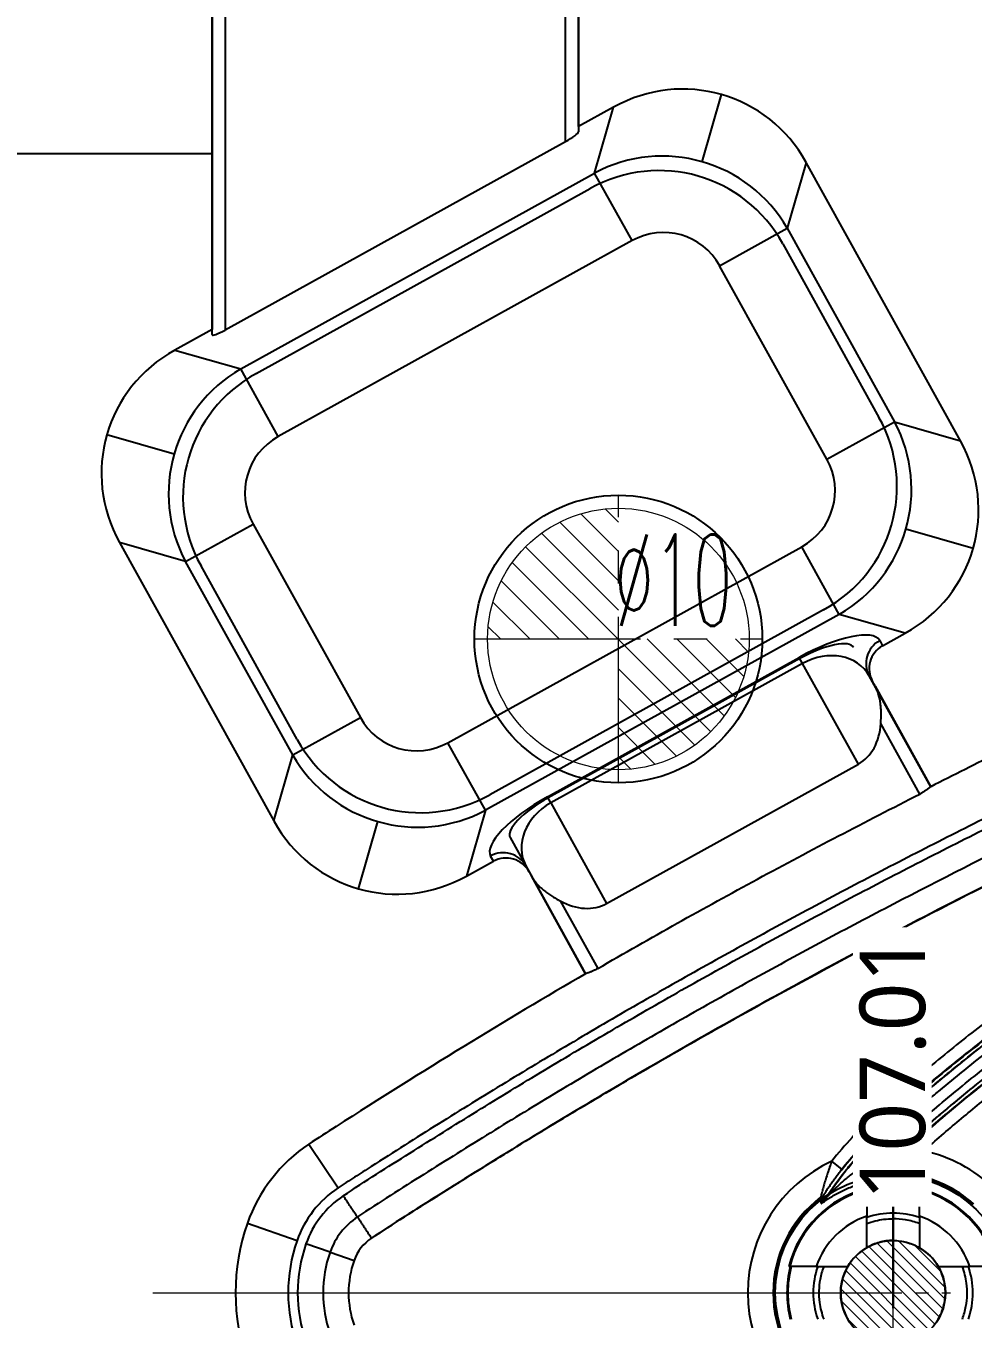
# Model space of a CAD drawing. Header units: millimetres. Extents: x 2519 to 3162, y 2051 to 2506.
# Drawn here: x 2673.27 to 2709.47, y 2278.55 to 2327.99 of the extents above; entities that cross this region are included whole.
import ezdxf
from ezdxf.enums import TextEntityAlignment as Align
from ezdxf.lldxf.tags import DXFTag

# ---------------------------------------------------------------- set-up
doc = ezdxf.new("R2010")
doc.units = ezdxf.units.MM
doc.linetypes.add('CENTER', pattern=[50.8, 31.75, -6.35, 6.35, -6.35])
doc.layers.add('20', color=7, linetype='Continuous', true_color=0xffffff)
for name, color, linetype, lineweight in [('dim', 82, 'Continuous', 9), ('epin', 13, 'Continuous', 9), ('insert', 85, 'Continuous', 20)]:
    doc.layers.add(name, color=color, linetype=linetype, lineweight=lineweight)
doc.styles.add('Capful-A', font='')
doc.styles.add('TXT05', font='txt.shx', dxfattribs={"width": 0.5, "bigfont": 'gbcbig.shx'})
doc.styles.get('Capful-A').set_extended_font_data('Microsoft YaHei')
tags = doc.linetypes.add('DASHED', pattern=[25.72, 12.86, -12.86]).pattern_tags.tags
tags[6:7] = [DXFTag(74, 4), DXFTag(75, 0), DXFTag(340, '0'), DXFTag(46, 0.0), DXFTag(50, 0.0), DXFTag(44, 0.0), DXFTag(45, 0.0)]
tags[4:5] = [DXFTag(74, 4), DXFTag(75, 0), DXFTag(340, '0'), DXFTag(46, 0.0), DXFTag(50, 0.0), DXFTag(44, 0.0), DXFTag(45, 0.0)]
doc.dimstyles.new('Capful-A-1.0', dxfattribs={"dimtxt": 2.5, "dimasz": 2.5, "dimexe": 1.5, "dimexo": 1, "dimgap": 1.5, "dimtad": 0, "dimdsep": 46, "dimtxsty": 'Capful-A', "dimcen": 0, "dimclrt": 2, "dimazin": 2, "dimtfac": 1, "dimtmove": 0, "dimatfit": 3, "dimfxl": 0, "dimtolj": 1, "dimtzin": 0, "dimarcsym": 0})

# ---------------------------------------------------------------- blocks, each defined once
blk = doc.blocks.new('epin_ejp_10')
at = {"layer": 'epin'}
h = blk.add_hatch(dxfattribs=at)
h.set_pattern_fill('_ANSI31', color=123, scale=0.25, angle=90)
h.set_pattern_definition([(135, (-3738.4753, 4034.3883), (-0.56126601, -0.56126601), [])])
h.paths.add_polyline_path([(0, 5, 0.414214), (-5, 0), (0, 0)])
h.paths.add_polyline_path([(5, 0), (0, 0), (0, -5, 0.414214)])
at = {"layer": 'epin', "color": 1, "linetype": 'CENTER', "ltscale": 0.2}
for p, q in [((0, -5.5), (0, 5.5)), ((-5.5, 0), (5.5, 0))]:
    blk.add_line(p, q, dxfattribs=at)
at = {"layer": 'epin'}
blk.add_circle((0, 0), 5, dxfattribs=at)
at = {"layer": 'epin', "color": 6, "style": 'TXT05', "width": 0.5}
blk.add_text('%%c10', height=3.5, dxfattribs=at).set_placement((2.096, 2.25), align=Align.MIDDLE)
blk = doc.blocks.new('insert_cir_4')
at = {"layer": 'insert'}
h = blk.add_hatch(dxfattribs=at)
h.set_pattern_fill('_ANSI31', color=123, scale=0.1, angle=90)
h.set_pattern_definition([(135, (-3764.76398, 4059.38832), (-0.224506403, -0.224506403), [])])
h.paths.add_polyline_path([(-2, 0, 1), (2, 0, 1)])
at = {"layer": 'insert', "color": 1, "linetype": 'CENTER', "ltscale": 0.08}
for p, q in [((0, -2.2), (0, 2.2)), ((-2.2, 0), (2.2, 0))]:
    blk.add_line(p, q, dxfattribs=at)
at = {"layer": 'insert'}
blk.add_circle((0, 0), 2, dxfattribs=at)
blk = doc.blocks.new('*D162')
at = {"layer": 'Defpoints', "color": 0, "transparency": 16777216}
for p in [(2706.409, 2279.55), (2813.414, 2279.55)]:
    blk.add_point(p, dxfattribs=at)
at = {"layer": 'dim', "color": 0, "lineweight": -2, "transparency": 16777216}
for p, q in [((2706.409, 2280.05), (2706.409, 2283.55)), ((2706.409, 2283.55), (2706.409, 2278.962)), ((2706.409, 2278.962), (2706.409, 2282.962))]:
    blk.add_line(p, q, dxfattribs=at)
at = {"layer": 'dim', "color": 2, "transparency": 16777216, "insert": (2706.409, 2288.182), "char_height": 2.5, "attachment_point": 5, "rotation": 90, "style": 'Capful-A', "bg_fill": 3, "box_fill_scale": 1.1, "bg_fill_color": 256, "bg_fill_true_color": 13158600, "bg_fill_transparency": 0}
blk.add_mtext('\\A1;107.01', dxfattribs=at)
at = {"layer": 'Defpoints', "color": 0, "transparency": 16777216}
blk.add_point((2706.409, 2282.962), dxfattribs=at)

msp = doc.modelspace()

# ---------------------------------------------------------------- linework, layer by layer
at = {"layer": '20', "color": 7, "linetype": 'Continuous'}
for p, q in [((2680.39, 2316.188), (2680.39, 2330.115)), ((2680.39, 2330.115), (2680.39, 2323.115)), ((2680.89, 2330.115), (2680.89, 2316.365)), ((2693.89, 2323.566), (2693.89, 2330.115)), ((2694.39, 2330.115), (2694.39, 2323.943)), ((2694.39, 2324.146), (2694.39, 2330.115)), ((2699.113, 2322.798), (2699.851, 2325.369)), ((2695.728, 2324.887), (2694.39, 2324.146)), ((2695.005, 2322.365), (2695.728, 2324.887)), ((2694.39, 2324.146), (2694.39, 2323.944)), ((2680.89, 2316.365), (2693.89, 2323.566)), ((2633.414, 2323.115), (2680.39, 2323.115)), ((2680.39, 2323.115), (2680.39, 2316.39)), ((2703.091, 2322.774), (2702.367, 2320.252)), ((2708.987, 2312.131), (2703.091, 2322.774)), ((2681.484, 2314.875), (2695.005, 2322.365)), ((2696.436, 2319.781), (2695.005, 2322.365)), ((2682.078, 2314.704), (2694.834, 2321.771)), ((2699.783, 2318.82), (2702.367, 2320.252)), ((2702.367, 2320.252), (2706.466, 2312.855)), ((2696.436, 2319.781), (2682.916, 2312.291)), ((2702.197, 2319.658), (2705.871, 2313.025)), ((2703.881, 2311.423), (2699.783, 2318.82)), ((2680.39, 2316.39), (2678.962, 2315.599)), ((2680.39, 2316.188), (2680.39, 2316.39)), ((2678.962, 2315.599), (2681.484, 2314.875)), ((2682.916, 2312.291), (2681.484, 2314.875)), ((2703.881, 2311.423), (2706.466, 2312.855)), ((2706.466, 2312.855), (2708.987, 2312.131)), ((2678.938, 2311.621), (2676.367, 2312.359)), ((2679.371, 2307.512), (2681.955, 2308.944)), ((2681.955, 2308.944), (2686.053, 2301.546)), ((2709.469, 2308.008), (2706.898, 2308.746)), ((2676.849, 2308.236), (2682.745, 2297.593)), ((2679.371, 2307.512), (2676.849, 2308.236)), ((2689.4, 2300.586), (2702.921, 2308.076)), ((2704.352, 2305.492), (2702.921, 2308.076)), ((2683.469, 2300.115), (2679.371, 2307.512)), ((2683.639, 2300.709), (2679.965, 2307.342)), ((2704.352, 2305.492), (2690.832, 2298.001)), ((2703.758, 2305.662), (2691.002, 2298.596)), ((2706.874, 2304.768), (2704.352, 2305.492)), ((2705.898, 2304.488), (2706.009, 2304.289)), ((2706.009, 2304.289), (2706.874, 2304.768)), ((2693.201, 2298.518), (2702.823, 2303.849)), ((2702.849, 2303.802), (2693.227, 2298.472)), ((2702.952, 2303.616), (2702.823, 2303.849)), ((2702.952, 2303.616), (2693.33, 2298.286)), ((2705.084, 2299.768), (2702.952, 2303.616)), ((2705.626, 2302.917), (2705.5, 2303.144)), ((2705.626, 2302.916), (2705.501, 2303.142)), ((2705.72, 2302.747), (2705.626, 2302.916)), ((2707.849, 2298.903), (2705.626, 2302.916)), ((2705.723, 2302.742), (2707.849, 2298.903)), ((2683.469, 2300.115), (2686.053, 2301.546)), ((2707.433, 2298.623), (2705.94, 2301.318)), ((2690.832, 2298.001), (2689.4, 2300.586)), ((2682.745, 2297.593), (2683.469, 2300.115)), ((2695.462, 2294.437), (2705.084, 2299.768)), ((2693.33, 2298.286), (2693.201, 2298.518)), ((2690.832, 2298.001), (2690.108, 2295.48)), ((2693.33, 2298.286), (2695.462, 2294.437)), ((2685.985, 2294.998), (2686.723, 2297.569)), ((2691.779, 2296.957), (2692.505, 2295.647)), ((2690.108, 2295.48), (2691.138, 2296.051)), ((2691.138, 2296.051), (2691.028, 2296.25)), ((2692.38, 2295.873), (2692.599, 2295.478)), ((2692.38, 2295.873), (2692.505, 2295.647)), ((2692.505, 2295.647), (2694.662, 2291.753)), ((2694.662, 2291.753), (2692.602, 2295.473)), ((2693.693, 2294.534), (2695.125, 2291.95)), ((2707.537, 2285.584), (2706.662, 2284.748)), ((2684.088, 2285.237), (2685.201, 2283.563)), ((2707.253, 2285.345), (2707.592, 2284.974)), ((2704.46, 2284.271), (2704.067, 2284.584)), ((2704.953, 2284.183), (2705.104, 2283.704)), ((2705.642, 2284.345), (2705.721, 2283.849)), ((2706.329, 2284.285), (2706.63, 2284.459)), ((2703.698, 2283.212), (2703.724, 2283.023)), ((2681.737, 2282.211), (2683.634, 2281.546)), ((2705.404, 2281.279), (2705.404, 2282.485)), ((2707.414, 2282.485), (2707.414, 2281.279)), ((2684.894, 2281.104), (2683.976, 2281.426)), ((2684.894, 2281.104), (2685.812, 2280.782)), ((2703.474, 2280.555), (2704.68, 2280.555)), ((2708.138, 2280.555), (2709.344, 2280.555))]:
    msp.add_line(p, q, dxfattribs=at)
at = {"layer": '20', "color": 8, "linetype": 'DASHED', "ltscale": 0.004}
msp.add_line((2705.626, 2302.916), (2705.501, 2303.142), dxfattribs=at)
at = {"layer": '20', "color": 8, "linetype": 'DASHED', "ltscale": 0.3}
msp.add_circle((2695.914, 2304.55), 5.5, dxfattribs=at)
at = {"layer": '20', "color": 8, "linetype": 'DASHED', "ltscale": 0.2}
msp.add_circle((2706.409, 2279.55), 4.5, dxfattribs=at)
at = {"layer": '20', "color": 7, "linetype": 'Continuous'}
for centre, radius, start, end in [((2687.427, 2280.215), 6.03, 123.6198, 160.6747), ((2687.427, 2280.215), 6.03, 123.6198, 160.6747), ((2706.409, 2279.55), 5.552, 114.9485, 245.0515), ((2706.409, 2279.55), 5.552, 46.3278, 77.6895), ((2706.409, 2279.55), 4.856, 99.0879, 107.4403), ((2706.409, 2279.55), 4.548, 47.7015, 81.8675), ((2706.409, 2279.55), 4.582, 47.7108, 81.6788), ((2687.427, 2280.215), 4.02, 123.6198, 160.6747), ((2706.409, 2279.55), 4.107, 104.1661, 165.8339), ((2706.409, 2279.55), 4.371, 99.0879, 107.4403), ((2706.409, 2279.55), 4.354, 99.0879, 107.4403), ((2706.409, 2279.55), 4.054, 75.6461, 104.3539), ((2706.409, 2279.55), 4.02, 75.5225, 104.4775), ((2706.409, 2279.55), 4.107, 14.1661, 75.8339), ((2687.427, 2280.215), 3.657, 123.6646, 160.6747), ((2706.409, 2279.55), 4.582, 127.1375, 232.8622), ((2706.409, 2279.55), 4.548, 127.595, 232.405), ((2706.409, 2279.55), 4.073, 104.2864, 165.7136), ((2706.409, 2279.55), 4.073, 14.2864, 75.7136), ((2706.409, 2279.55), 3.049, 70.7577, 109.2423), ((2689.324, 2279.55), 8.04, 160.6747, 199.3253), ((2689.324, 2279.55), 8.04, 160.6747, 199.3253), ((2687.427, 2280.215), 2.684, 123.616, 160.6747), ((2706.409, 2279.55), 3.102, 108.9033, 161.0967), ((2706.409, 2279.55), 3.102, 18.9033, 71.0967), ((2689.324, 2279.55), 6.03, 160.6747, 199.3253), ((2687.427, 2280.215), 1.711, 123.616, 160.6747), ((2689.324, 2279.55), 5.667, 160.6747, 199.3253), ((2689.324, 2279.55), 4.694, 160.6747, 199.3253), ((2706.409, 2279.55), 2, 120.1655, 149.8345), ((2706.409, 2279.55), 2, 30.1655, 59.8345), ((2689.324, 2279.55), 3.721, 160.6747, 199.3253), ((2706.409, 2279.55), 4.054, 165.6461, 194.3539), ((2706.409, 2279.55), 4.02, 165.5225, 194.4775), ((2706.409, 2279.55), 3.049, 160.7577, 199.242), ((2706.409, 2279.55), 3.049, 340.7577, 19.2422)]:
    msp.add_arc(centre, radius, start, end, dxfattribs=at)
for centre, major_axis, ratio, start_param, end_param in [((2698.288, 2319.92), (1.564, 5.448), 0.970288, 5.512866, 7.053504), ((2693.89, 2323.667), (-0.498, -0.285), 0.153095, 1.483505, 3.054301), ((2697.6, 2317.523), (-5.287, 1.517), 0.997712, 3.94207, 5.482708), ((2697.393, 2316.804), (1.564, 5.448), 0.970288, 5.512866, 7.053504), ((2697.6, 2317.523), (0.711, 2.477), 0.970288, 5.512866, 7.053504), ((2680.89, 2316.465), (-0.498, -0.285), 0.153095, 6.195894, 7.76669), ((2681.816, 2310.795), (-5.448, 1.564), 0.970288, 5.512866, 7.053504), ((2684.213, 2310.107), (-1.517, -5.287), 0.997712, 3.94207, 5.482708), ((2684.932, 2309.901), (-5.448, 1.564), 0.970288, 5.512866, 7.053504), ((2700.904, 2310.466), (5.448, -1.564), 0.970288, 5.512866, 7.053504), ((2701.624, 2310.26), (-1.517, -5.287), 0.997712, 0.800477, 2.341115), ((2684.213, 2310.107), (-2.477, 0.711), 0.970288, 5.512866, 7.053504), ((2704.02, 2309.572), (5.448, -1.564), 0.970288, 5.512866, 7.053504), ((2701.624, 2310.26), (2.477, -0.711), 0.970288, 5.512866, 7.053504), ((2703.274, 2303.034), (-2.624, -1.454), 0.310301, 3.141593, 4.712389), ((2703.15, 2303.259), (-1.749, -0.969), 0.310301, 3.136915, 4.712389), ((2706.376, 2303.627), (-0.875, -0.485), 0.984808, 4.712389, 6.283185), ((2706.501, 2303.4), (0.492, -0.888), 0.984808, 3.141593, 4.712389), ((2703.751, 2302.173), (-1.749, -0.969), 0.824946, 3.141593, 4.712389), ((2688.237, 2302.844), (-0.711, -2.477), 0.970288, 5.512866, 7.053504), ((2703.736, 2302.201), (-1.348, 2.433), 0.718988, 3.141593, 3.989655), ((2688.443, 2303.563), (-1.564, -5.448), 0.970288, 5.512866, 7.053504), ((2688.237, 2302.844), (-5.287, 1.517), 0.997712, 0.800477, 2.341115), ((2693.652, 2297.704), (-2.624, -1.454), 0.310301, 4.712389, 6.283185), ((2693.527, 2297.929), (-1.749, -0.969), 0.310301, 4.712389, 6.287863), ((2694.129, 2296.842), (-1.749, -0.969), 0.824946, 4.712389, 6.283185), ((2687.549, 2300.447), (-1.564, -5.448), 0.970288, 5.512866, 7.053504), ((2691.505, 2295.389), (0.875, 0.485), 0.984808, 0, 1.570796), ((2691.63, 2295.162), (-0.492, 0.888), 0.984808, 4.712389, 6.283185), ((2694.114, 2296.87), (1.348, -2.433), 0.718988, 5.435123, 6.283185), ((2707.123, 2284.549), (-0.189, 0.466), 0.997597, 0.38755, 2.613657), ((2703.328, 2283.551), (0.5, 0.053), 0.999162, 5.261859, 5.589129), ((2703.349, 2283.356), (0.5, 0.053), 0.99914, 5.282752, 5.599911)]:
    msp.add_ellipse(centre, major_axis=major_axis, ratio=ratio, start_param=start_param, end_param=end_param, dxfattribs=at)
for points, knots in [([(2727.176, 2308.022), (2721.65, 2305.586), (2714.941, 2302.457), (2708.719, 2299.344), (2707.849, 2298.903)], [0, 0, 0, 0, 0.858999, 1, 1, 1, 1]), ([(2727.987, 2306.183), (2727.063, 2305.776), (2726.141, 2305.365), (2724.3, 2304.537), (2723.38, 2304.12), (2720.627, 2302.858), (2718.798, 2302.005), (2716.063, 2300.704), (2715.153, 2300.267), (2713.336, 2299.386), (2712.43, 2298.942), (2710.62, 2298.047), (2709.717, 2297.596), (2707.915, 2296.684), (2707.017, 2296.224), (2705.225, 2295.294), (2704.332, 2294.824), (2702.551, 2293.874), (2700.776, 2292.912), (2699.014, 2291.928), (2697.696, 2291.182), (2697.258, 2290.931), (2696.382, 2290.428), (2695.946, 2290.175), (2694.638, 2289.411), (2693.77, 2288.897), (2692.039, 2287.858), (2691.177, 2287.333), (2689.459, 2286.273), (2688.175, 2285.471), (2686.897, 2284.658), (2686.366, 2284.318), (2686.26, 2284.25), (2686.047, 2284.114), (2685.941, 2284.046), (2685.623, 2283.84), (2685.411, 2283.703), (2685.201, 2283.563)], [0, 0, 0, 0, 0.0625, 0.0625, 0.125, 0.125, 0.25, 0.25, 0.3125, 0.3125, 0.375, 0.375, 0.4375, 0.4375, 0.5, 0.5, 0.5625, 0.5625, 0.625, 0.6875, 0.6875, 0.71875, 0.71875, 0.75, 0.75, 0.8125, 0.8125, 0.875, 0.875, 0.9375, 0.96875, 0.96875, 0.976562, 0.976562, 0.984375, 0.984375, 1, 1, 1, 1]), ([(2685.399, 2283.26), (2685.819, 2283.54), (2686.241, 2283.815), (2687.091, 2284.357), (2687.518, 2284.625), (2688.799, 2285.429), (2689.654, 2285.964), (2690.94, 2286.759), (2691.369, 2287.023), (2692.23, 2287.548), (2692.662, 2287.809), (2693.958, 2288.588), (2694.826, 2289.101), (2696.567, 2290.117), (2697.441, 2290.62), (2699.195, 2291.614), (2700.076, 2292.106), (2701.843, 2293.077), (2702.729, 2293.557), (2704.508, 2294.507), (2705.4, 2294.976), (2707.19, 2295.905), (2708.088, 2296.365), (2709.887, 2297.275), (2710.789, 2297.726), (2712.596, 2298.62), (2713.502, 2299.063), (2715.316, 2299.943), (2716.225, 2300.379), (2718.046, 2301.246), (2718.958, 2301.675), (2720.785, 2302.528), (2721.7, 2302.951), (2724.45, 2304.211), (2726.289, 2305.038), (2728.134, 2305.852)], [0, 0, 0, 0, 0.03125, 0.03125, 0.0625, 0.0625, 0.125, 0.125, 0.15625, 0.15625, 0.1875, 0.1875, 0.25, 0.25, 0.3125, 0.3125, 0.375, 0.375, 0.4375, 0.4375, 0.5, 0.5, 0.5625, 0.5625, 0.625, 0.625, 0.6875, 0.6875, 0.75, 0.75, 0.8125, 0.8125, 0.875, 0.875, 1, 1, 1, 1]), ([(2728.526, 2304.961), (2726.687, 2304.15), (2724.854, 2303.326), (2722.114, 2302.07), (2721.202, 2301.649), (2719.381, 2300.799), (2718.472, 2300.371), (2716.658, 2299.508), (2715.752, 2299.073), (2713.944, 2298.196), (2713.042, 2297.755), (2710.34, 2296.419), (2708.547, 2295.513), (2705.871, 2294.124), (2704.982, 2293.656), (2703.209, 2292.71), (2702.326, 2292.232), (2700.566, 2291.265), (2699.689, 2290.775), (2697.941, 2289.785), (2697.071, 2289.284), (2695.335, 2288.272), (2694.471, 2287.76), (2693.179, 2286.985), (2692.749, 2286.725), (2691.891, 2286.202), (2691.463, 2285.939), (2690.181, 2285.146), (2689.329, 2284.613), (2688.052, 2283.812), (2687.627, 2283.545), (2686.78, 2283.004), (2686.358, 2282.731), (2685.941, 2282.451)], [0, 0, 0, 0, 0.125, 0.125, 0.1875, 0.1875, 0.25, 0.25, 0.3125, 0.3125, 0.375, 0.375, 0.5, 0.5, 0.5625, 0.5625, 0.625, 0.625, 0.6875, 0.6875, 0.75, 0.75, 0.8125, 0.8125, 0.84375, 0.84375, 0.875, 0.875, 0.9375, 0.9375, 0.96875, 0.96875, 1, 1, 1, 1]), ([(2728.918, 2304.07), (2727.61, 2303.494), (2724.878, 2302.272), (2720.713, 2300.356), (2716.437, 2298.331), (2712.233, 2296.28), (2708.068, 2294.181), (2703.906, 2291.996), (2699.795, 2289.735), (2695.901, 2287.488), (2692.346, 2285.353), (2689.247, 2283.414), (2687.315, 2282.199), (2686.479, 2281.641)], [0, 0, 0, 0, 0.08923, 0.186752, 0.286053, 0.384503, 0.478665, 0.577134, 0.677978, 0.7716, 0.857876, 0.936813, 1, 1, 1, 1]), ([(2686.479, 2281.641), (2686.896, 2281.919), (2687.316, 2282.192), (2688.16, 2282.73), (2688.584, 2282.997), (2689.856, 2283.794), (2690.705, 2284.326), (2691.982, 2285.116), (2692.409, 2285.378), (2693.264, 2285.899), (2693.693, 2286.158), (2694.98, 2286.931), (2695.842, 2287.441), (2697.571, 2288.45), (2698.439, 2288.949), (2700.18, 2289.935), (2701.054, 2290.423), (2702.809, 2291.387), (2703.689, 2291.864), (2705.456, 2292.806), (2706.342, 2293.272), (2709.008, 2294.656), (2710.796, 2295.558), (2713.488, 2296.89), (2714.387, 2297.33), (2716.189, 2298.203), (2717.091, 2298.636), (2718.899, 2299.496), (2719.805, 2299.923), (2721.62, 2300.77), (2722.529, 2301.19), (2725.259, 2302.441), (2727.086, 2303.263), (2728.918, 2304.07)], [0, 0, 0, 0, 0.03125, 0.03125, 0.0625, 0.0625, 0.125, 0.125, 0.15625, 0.15625, 0.1875, 0.1875, 0.25, 0.25, 0.3125, 0.3125, 0.375, 0.375, 0.4375, 0.4375, 0.5, 0.5, 0.625, 0.625, 0.6875, 0.6875, 0.75, 0.75, 0.8125, 0.8125, 0.875, 0.875, 1, 1, 1, 1]), ([(2736.309, 2304.083), (2735.578, 2303.782), (2734.848, 2303.476), (2733.391, 2302.858), (2732.664, 2302.545), (2731.214, 2301.913), (2730.49, 2301.593), (2729.047, 2300.945), (2727.606, 2300.291), (2726.176, 2299.616), (2724.751, 2298.928), (2724.042, 2298.577), (2722.983, 2298.04), (2722.631, 2297.859), (2721.929, 2297.494), (2721.579, 2297.309), (2720.533, 2296.748), (2719.84, 2296.367), (2718.466, 2295.586), (2717.784, 2295.187), (2716.432, 2294.371), (2715.762, 2293.953), (2714.433, 2293.097), (2713.446, 2292.441), (2712.312, 2291.648), (2711.829, 2291.302), (2711.508, 2291.07), (2711.348, 2290.953), (2710.87, 2290.601), (2710.552, 2290.364), (2709.922, 2289.884), (2709.609, 2289.642), (2708.676, 2288.908), (2708.062, 2288.409), (2707.151, 2287.647), (2706.849, 2287.391), (2706.402, 2286.999), (2706.254, 2286.867), (2705.961, 2286.6), (2705.672, 2286.331), (2705.389, 2286.054), (2705.112, 2285.773), (2704.975, 2285.63), (2704.573, 2285.194), (2704.314, 2284.894), (2704.067, 2284.584)], [0, 0, 0, 0, 0.0625, 0.0625, 0.125, 0.125, 0.1875, 0.1875, 0.25, 0.3125, 0.3125, 0.375, 0.375, 0.40625, 0.40625, 0.4375, 0.4375, 0.5, 0.5, 0.5625, 0.5625, 0.625, 0.625, 0.6875, 0.71875, 0.734375, 0.734375, 0.75, 0.75, 0.78125, 0.78125, 0.8125, 0.8125, 0.875, 0.875, 0.90625, 0.90625, 0.921875, 0.921875, 0.9375, 0.953125, 0.953125, 0.96875, 0.96875, 1, 1, 1, 1]), ([(2703.77, 2283.082), (2703.993, 2283.426), (2704.232, 2283.758), (2704.547, 2284.161), (2704.611, 2284.241), (2704.741, 2284.4), (2704.806, 2284.478), (2705.005, 2284.711), (2705.14, 2284.864), (2705.415, 2285.164), (2705.555, 2285.311), (2705.841, 2285.6), (2705.986, 2285.743), (2706.427, 2286.163), (2706.729, 2286.436), (2707.189, 2286.837), (2707.343, 2286.969), (2707.654, 2287.233), (2707.81, 2287.364), (2708.122, 2287.625), (2708.279, 2287.755), (2708.594, 2288.013), (2708.752, 2288.142), (2709.544, 2288.782), (2710.185, 2289.283), (2711.484, 2290.264), (2712.471, 2290.984), (2713.476, 2291.679), (2714.149, 2292.137), (2714.488, 2292.363), (2715.509, 2293.034), (2716.196, 2293.471), (2717.582, 2294.322), (2718.98, 2295.153), (2720.4, 2295.945), (2721.829, 2296.72), (2722.909, 2297.288), (2723.999, 2297.838), (2724.727, 2298.201), (2725.093, 2298.381), (2726.191, 2298.915), (2727.663, 2299.612), (2729.144, 2300.287), (2730.629, 2300.954), (2731.373, 2301.284), (2733.611, 2302.261), (2735.11, 2302.897), (2736.615, 2303.518)], [0, 0, 0, 0, 0.03125, 0.03125, 0.039063, 0.039063, 0.046875, 0.046875, 0.0625, 0.0625, 0.078125, 0.078125, 0.09375, 0.09375, 0.125, 0.125, 0.140625, 0.140625, 0.15625, 0.15625, 0.171875, 0.171875, 0.1875, 0.1875, 0.25, 0.25, 0.3125, 0.34375, 0.34375, 0.375, 0.375, 0.4375, 0.4375, 0.5, 0.5625, 0.5625, 0.625, 0.65625, 0.65625, 0.6875, 0.6875, 0.75, 0.8125, 0.8125, 0.875, 0.875, 1, 1, 1, 1]), ([(2703.8, 2283.114), (2703.842, 2283.179), (2704.365, 2283.963), (2705.607, 2285.461), (2707.891, 2287.45), (2710.57, 2289.602), (2713.643, 2291.825), (2717.134, 2294.081), (2721.046, 2296.33), (2725.381, 2298.55), (2730.138, 2300.748), (2733.925, 2302.392), (2736.122, 2303.306), (2736.592, 2303.5)], [0, 0, 0, 0, 0.006191, 0.074617, 0.152865, 0.240727, 0.337937, 0.444521, 0.559873, 0.684248, 0.817971, 0.961061, 1, 1, 1, 1]), ([(2704.45, 2284.279), (2704.768, 2284.679), (2705.775, 2285.817), (2707.792, 2287.572), (2710.474, 2289.727), (2713.554, 2291.956), (2717.052, 2294.216), (2720.971, 2296.469), (2725.312, 2298.693), (2730.074, 2300.892), (2733.867, 2302.539), (2736.069, 2303.455), (2736.543, 2303.65)], [0, 0, 0, 0, 0.041306, 0.122343, 0.213337, 0.314011, 0.424393, 0.543856, 0.672663, 0.811152, 0.959341, 1, 1, 1, 1]), ([(2736.55, 2303.639), (2735.822, 2303.339), (2735.096, 2303.036), (2733.646, 2302.421), (2732.923, 2302.11), (2731.48, 2301.481), (2730.761, 2301.163), (2729.324, 2300.52), (2728.608, 2300.194), (2727.18, 2299.534), (2726.468, 2299.199), (2725.051, 2298.515), (2724.345, 2298.167), (2723.292, 2297.634), (2722.941, 2297.454), (2722.243, 2297.091), (2721.894, 2296.907), (2720.853, 2296.351), (2720.164, 2295.972), (2718.796, 2295.197), (2718.117, 2294.801), (2716.771, 2293.99), (2716.104, 2293.575), (2714.782, 2292.726), (2714.127, 2292.291), (2713.154, 2291.624), (2712.67, 2291.286), (2712.19, 2290.942), (2711.87, 2290.712), (2711.711, 2290.596), (2711.235, 2290.246), (2710.919, 2290.011), (2710.292, 2289.534), (2709.98, 2289.294), (2709.051, 2288.565), (2708.44, 2288.069), (2707.533, 2287.312), (2707.232, 2287.057), (2706.787, 2286.669), (2706.64, 2286.538), (2706.348, 2286.273), (2706.059, 2286.006), (2705.777, 2285.731), (2705.5, 2285.452), (2705.364, 2285.31), (2704.963, 2284.877), (2704.706, 2284.579), (2704.46, 2284.271)], [0, 0, 0, 0, 0.0625, 0.0625, 0.125, 0.125, 0.1875, 0.1875, 0.25, 0.25, 0.3125, 0.3125, 0.375, 0.375, 0.40625, 0.40625, 0.4375, 0.4375, 0.5, 0.5, 0.5625, 0.5625, 0.625, 0.625, 0.6875, 0.6875, 0.71875, 0.734375, 0.734375, 0.75, 0.75, 0.78125, 0.78125, 0.8125, 0.8125, 0.875, 0.875, 0.90625, 0.90625, 0.921875, 0.921875, 0.9375, 0.953125, 0.953125, 0.96875, 0.96875, 1, 1, 1, 1]), ([(2704.953, 2284.183), (2705.196, 2284.478), (2705.448, 2284.761), (2705.969, 2285.307), (2706.238, 2285.57), (2706.787, 2286.083), (2707.067, 2286.332), (2707.492, 2286.7), (2707.634, 2286.821), (2707.92, 2287.063), (2708.064, 2287.184), (2708.784, 2287.783), (2709.366, 2288.254), (2710.25, 2288.948), (2710.547, 2289.177), (2711.144, 2289.631), (2711.444, 2289.855), (2712.351, 2290.522), (2712.962, 2290.957), (2713.891, 2291.597), (2714.202, 2291.809), (2714.828, 2292.227), (2715.142, 2292.433), (2716.089, 2293.046), (2716.726, 2293.445), (2718.009, 2294.226), (2718.656, 2294.608), (2720.61, 2295.728), (2721.932, 2296.441), (2723.937, 2297.472), (2724.609, 2297.808), (2725.961, 2298.469), (2726.639, 2298.794), (2728.001, 2299.432), (2728.684, 2299.746), (2729.711, 2300.212), (2730.054, 2300.366), (2730.74, 2300.673), (2731.084, 2300.825), (2732.803, 2301.584), (2734.185, 2302.178), (2735.573, 2302.758)], [0, 0, 0, 0, 0.03125, 0.03125, 0.0625, 0.0625, 0.09375, 0.09375, 0.109375, 0.109375, 0.125, 0.125, 0.1875, 0.1875, 0.21875, 0.21875, 0.25, 0.25, 0.3125, 0.3125, 0.34375, 0.34375, 0.375, 0.375, 0.4375, 0.4375, 0.5, 0.5, 0.625, 0.625, 0.6875, 0.6875, 0.75, 0.75, 0.8125, 0.8125, 0.84375, 0.84375, 0.875, 0.875, 1, 1, 1, 1]), ([(2705.94, 2301.318), (2705.944, 2301.384), (2705.947, 2301.449), (2705.952, 2301.579), (2705.953, 2301.643), (2705.952, 2301.77), (2705.951, 2301.833), (2705.945, 2301.927), (2705.943, 2301.958), (2705.937, 2302.02), (2705.934, 2302.05), (2705.914, 2302.201), (2705.89, 2302.317), (2705.847, 2302.456), (2705.837, 2302.484), (2705.817, 2302.539), (2705.796, 2302.593), (2705.766, 2302.658), (2705.747, 2302.697), (2705.733, 2302.722), (2705.727, 2302.735), (2705.72, 2302.747)], [0, 0, 0, 0, 0.125, 0.125, 0.25, 0.25, 0.375, 0.375, 0.4375, 0.4375, 0.5, 0.5, 0.75, 0.75, 0.8125, 0.8125, 0.875, 0.9375, 0.96875, 0.96875, 1, 1, 1, 1]), ([(2733.618, 2301.156), (2732.557, 2300.699), (2729.906, 2299.534), (2725.818, 2297.645), (2721.524, 2295.445), (2717.656, 2293.223), (2714.208, 2290.993), (2711.183, 2288.805), (2708.577, 2286.711), (2707.057, 2285.389), (2706.432, 2284.758)], [0, 0, 0, 0, 0.107312, 0.269017, 0.419418, 0.558907, 0.687794, 0.805345, 0.911593, 1, 1, 1, 1]), ([(2706.456, 2284.771), (2706.557, 2284.873), (2706.924, 2285.234), (2707.605, 2285.854), (2708.519, 2286.63), (2709.475, 2287.418), (2710.447, 2288.193), (2711.44, 2288.957), (2712.488, 2289.734), (2713.624, 2290.544), (2714.875, 2291.4), (2716.261, 2292.307), (2717.804, 2293.268), (2719.524, 2294.286), (2721.443, 2295.36), (2723.563, 2296.482), (2725.855, 2297.627), (2728.247, 2298.76), (2730.625, 2299.839), (2732.408, 2300.625), (2733.383, 2301.046), (2733.596, 2301.138)], [0, 0, 0, 0, 0.013664, 0.048844, 0.087224, 0.126679, 0.165499, 0.204243, 0.244753, 0.288341, 0.335693, 0.387479, 0.444348, 0.506852, 0.575692, 0.65129, 0.732599, 0.816816, 0.900213, 0.978145, 1, 1, 1, 1]), ([(2707.253, 2285.345), (2707.484, 2285.557), (2707.719, 2285.764), (2708.193, 2286.174), (2708.433, 2286.376), (2709.154, 2286.978), (2709.64, 2287.374), (2710.376, 2287.959), (2710.622, 2288.152), (2711.118, 2288.536), (2711.367, 2288.726), (2712.118, 2289.291), (2712.622, 2289.66), (2714.15, 2290.749), (2715.186, 2291.448), (2716.764, 2292.458), (2717.294, 2292.789), (2718.362, 2293.438), (2719.438, 2294.076), (2720.528, 2294.69), (2721.351, 2295.144), (2721.626, 2295.294), (2722.177, 2295.59), (2722.454, 2295.738), (2723.839, 2296.467), (2724.957, 2297.029), (2727.209, 2298.12), (2728.343, 2298.649), (2730.052, 2299.427), (2730.623, 2299.683), (2731.767, 2300.191), (2732.34, 2300.443), (2732.914, 2300.693)], [0, 0, 0, 0, 0.03125, 0.03125, 0.0625, 0.0625, 0.125, 0.125, 0.15625, 0.15625, 0.1875, 0.1875, 0.25, 0.25, 0.375, 0.375, 0.4375, 0.4375, 0.5, 0.5625, 0.5625, 0.59375, 0.59375, 0.625, 0.625, 0.75, 0.75, 0.875, 0.875, 0.9375, 0.9375, 1, 1, 1, 1]), ([(2707.537, 2285.584), (2707.869, 2285.881), (2709.052, 2286.89), (2711.28, 2288.68), (2714.297, 2290.863), (2717.739, 2293.088), (2721.6, 2295.306), (2725.887, 2297.503), (2729.708, 2299.268), (2732.088, 2300.32), (2732.88, 2300.664)], [0, 0, 0, 0, 0.046764, 0.161262, 0.287943, 0.426838, 0.57716, 0.739241, 0.913504, 1, 1, 1, 1]), ([(2707.592, 2284.974), (2707.812, 2285.176), (2708.035, 2285.373), (2708.486, 2285.763), (2708.713, 2285.955), (2709.398, 2286.528), (2709.859, 2286.905), (2710.558, 2287.462), (2710.792, 2287.647), (2711.262, 2288.012), (2711.498, 2288.194), (2712.21, 2288.733), (2712.688, 2289.087), (2714.136, 2290.128), (2715.118, 2290.797), (2716.612, 2291.767), (2717.113, 2292.084), (2718.124, 2292.708), (2718.633, 2293.014), (2719.657, 2293.617), (2720.431, 2294.061), (2721.211, 2294.494), (2721.733, 2294.78), (2721.995, 2294.922), (2723.306, 2295.626), (2724.365, 2296.169), (2726.497, 2297.224), (2727.572, 2297.735), (2729.191, 2298.484), (2729.733, 2298.73), (2730.817, 2299.22), (2731.361, 2299.462), (2731.905, 2299.703)], [0, 0, 0, 0, 0.03125, 0.03125, 0.0625, 0.0625, 0.125, 0.125, 0.15625, 0.15625, 0.1875, 0.1875, 0.25, 0.25, 0.375, 0.375, 0.4375, 0.4375, 0.5, 0.5, 0.5625, 0.59375, 0.59375, 0.625, 0.625, 0.75, 0.75, 0.875, 0.875, 0.9375, 0.9375, 1, 1, 1, 1]), ([(2707.849, 2298.903), (2707.849, 2298.903), (2707.846, 2298.901), (2707.838, 2298.894), (2707.835, 2298.892), (2707.828, 2298.885), (2707.823, 2298.882), (2707.808, 2298.869), (2707.796, 2298.859), (2707.774, 2298.842), (2707.767, 2298.836), (2707.75, 2298.823), (2707.741, 2298.816), (2707.713, 2298.796), (2707.693, 2298.781), (2707.665, 2298.761), (2707.659, 2298.757), (2707.648, 2298.749), (2707.63, 2298.737), (2707.599, 2298.717), (2707.573, 2298.701), (2707.547, 2298.685), (2707.533, 2298.677), (2707.491, 2298.653), (2707.462, 2298.638), (2707.433, 2298.623)], [0, 0, 0, 0, 0.125, 0.125, 0.1875, 0.1875, 0.25, 0.25, 0.375, 0.375, 0.4375, 0.4375, 0.5, 0.5, 0.625, 0.625, 0.65625, 0.65625, 0.6875, 0.75, 0.8125, 0.8125, 0.875, 0.875, 1, 1, 1, 1]), ([(2695.125, 2291.95), (2696.134, 2292.536), (2697.148, 2293.114), (2699.184, 2294.255), (2700.207, 2294.817), (2702.259, 2295.928), (2703.288, 2296.477), (2705.356, 2297.559), (2706.393, 2298.094), (2707.433, 2298.623)], [0, 0, 0, 0, 0.25, 0.25, 0.5, 0.5, 0.75, 0.75, 1, 1, 1, 1]), ([(2692.599, 2295.478), (2692.605, 2295.466), (2692.613, 2295.453), (2692.627, 2295.429), (2692.65, 2295.392), (2692.689, 2295.332), (2692.724, 2295.285), (2692.759, 2295.239), (2692.778, 2295.217), (2692.873, 2295.106), (2692.958, 2295.024), (2693.076, 2294.927), (2693.1, 2294.908), (2693.149, 2294.871), (2693.174, 2294.852), (2693.251, 2294.798), (2693.304, 2294.763), (2693.411, 2294.695), (2693.466, 2294.662), (2693.578, 2294.597), (2693.635, 2294.566), (2693.693, 2294.534)], [0, 0, 0, 0, 0.03125, 0.03125, 0.0625, 0.125, 0.1875, 0.1875, 0.25, 0.25, 0.5, 0.5, 0.5625, 0.5625, 0.625, 0.625, 0.75, 0.75, 0.875, 0.875, 1, 1, 1, 1]), ([(2695.125, 2291.95), (2695.096, 2291.934), (2695.068, 2291.918), (2695.026, 2291.896), (2695.011, 2291.889), (2694.983, 2291.875), (2694.969, 2291.869), (2694.928, 2291.85), (2694.902, 2291.839), (2694.864, 2291.823), (2694.852, 2291.818), (2694.828, 2291.809), (2694.816, 2291.805), (2694.784, 2291.793), (2694.764, 2291.786), (2694.737, 2291.777), (2694.729, 2291.774), (2694.714, 2291.769), (2694.701, 2291.765), (2694.69, 2291.761), (2694.68, 2291.758), (2694.676, 2291.757), (2694.666, 2291.754), (2694.663, 2291.753), (2694.662, 2291.753)], [0, 0, 0, 0, 0.125, 0.125, 0.1875, 0.1875, 0.25, 0.25, 0.375, 0.375, 0.4375, 0.4375, 0.5, 0.5, 0.625, 0.625, 0.6875, 0.6875, 0.75, 0.8125, 0.8125, 0.875, 0.875, 1, 1, 1, 1]), ([(2694.662, 2291.753), (2691.609, 2289.974), (2688.145, 2287.855), (2684.431, 2285.465), (2684.088, 2285.237)], [0, 0, 0, 0, 0.906427, 1, 1, 1, 1]), ([(2706.773, 2284.909), (2706.774, 2284.91), (2706.776, 2284.911), (2706.782, 2284.916), (2706.79, 2284.922), (2706.802, 2284.932), (2706.814, 2284.943), (2706.821, 2284.949), (2706.844, 2284.97), (2706.862, 2284.986), (2706.892, 2285.013), (2706.902, 2285.022), (2706.923, 2285.042), (2706.934, 2285.052), (2706.968, 2285.083), (2706.991, 2285.104), (2707.028, 2285.138), (2707.041, 2285.15), (2707.066, 2285.173), (2707.079, 2285.185), (2707.119, 2285.221), (2707.171, 2285.27), (2707.226, 2285.32), (2707.253, 2285.345)], [0, 0, 0, 0, 0.0625, 0.0625, 0.125, 0.1875, 0.1875, 0.25, 0.25, 0.375, 0.375, 0.4375, 0.4375, 0.5, 0.5, 0.625, 0.625, 0.6875, 0.6875, 0.75, 0.75, 0.875, 1, 1, 1, 1]), ([(2704.067, 2284.584), (2704.039, 2284.508), (2704.012, 2284.432), (2703.972, 2284.318), (2703.959, 2284.28), (2703.934, 2284.205), (2703.921, 2284.167), (2703.884, 2284.055), (2703.861, 2283.981), (2703.817, 2283.838), (2703.796, 2283.768), (2703.771, 2283.683), (2703.766, 2283.666), (2703.756, 2283.632), (2703.751, 2283.616), (2703.737, 2283.566), (2703.728, 2283.534), (2703.711, 2283.473), (2703.703, 2283.443), (2703.692, 2283.4), (2703.688, 2283.387), (2703.681, 2283.359), (2703.678, 2283.346), (2703.668, 2283.308), (2703.662, 2283.284), (2703.654, 2283.252), (2703.652, 2283.242), (2703.647, 2283.224), (2703.644, 2283.206), (2703.64, 2283.192), (2703.638, 2283.179), (2703.637, 2283.174), (2703.635, 2283.165), (2703.635, 2283.161), (2703.634, 2283.156), (2703.634, 2283.154), (2703.634, 2283.153)], [0, 0, 0, 0, 0.125, 0.125, 0.1875, 0.1875, 0.25, 0.25, 0.375, 0.375, 0.5, 0.5, 0.53125, 0.53125, 0.5625, 0.5625, 0.625, 0.625, 0.6875, 0.6875, 0.71875, 0.71875, 0.75, 0.75, 0.8125, 0.8125, 0.84375, 0.84375, 0.875, 0.90625, 0.90625, 0.9375, 0.9375, 0.96875, 0.96875, 1, 1, 1, 1]), ([(2705.642, 2284.345), (2705.714, 2284.389), (2705.787, 2284.432), (2705.897, 2284.493), (2705.934, 2284.513), (2706.007, 2284.552), (2706.045, 2284.571), (2706.1, 2284.599), (2706.118, 2284.609), (2706.155, 2284.627), (2706.173, 2284.636), (2706.228, 2284.662), (2706.264, 2284.679), (2706.315, 2284.703), (2706.332, 2284.711), (2706.365, 2284.726), (2706.381, 2284.734), (2706.409, 2284.747), (2706.423, 2284.753), (2706.439, 2284.761), (2706.444, 2284.764), (2706.449, 2284.767), (2706.451, 2284.768), (2706.454, 2284.769), (2706.455, 2284.77), (2706.456, 2284.771)], [0, 0, 0, 0, 0.25, 0.25, 0.375, 0.375, 0.5, 0.5, 0.5625, 0.5625, 0.625, 0.625, 0.75, 0.75, 0.8125, 0.8125, 0.875, 0.875, 0.9375, 0.9375, 0.96875, 0.96875, 0.984375, 0.984375, 1, 1, 1, 1]), ([(2706.456, 2284.771), (2706.422, 2284.737), (2706.394, 2284.699), (2706.349, 2284.615), (2706.332, 2284.57), (2706.312, 2284.478), (2706.309, 2284.43), (2706.315, 2284.335), (2706.326, 2284.288), (2706.358, 2284.199), (2706.381, 2284.157), (2706.438, 2284.08), (2706.471, 2284.046), (2706.547, 2283.989), (2706.589, 2283.965), (2706.677, 2283.931), (2706.724, 2283.92), (2706.771, 2283.916)], [0, 0, 0, 0, 0.125, 0.125, 0.25, 0.25, 0.375, 0.375, 0.5, 0.5, 0.625, 0.625, 0.75, 0.75, 0.875, 0.875, 1, 1, 1, 1]), ([(2707.052, 2284.052), (2707.053, 2284.053), (2707.055, 2284.056), (2707.06, 2284.064), (2707.067, 2284.075), (2707.08, 2284.096), (2707.089, 2284.113), (2707.095, 2284.124), (2707.099, 2284.13), (2707.117, 2284.162), (2707.134, 2284.193), (2707.164, 2284.246), (2707.174, 2284.264), (2707.197, 2284.304), (2707.208, 2284.325), (2707.246, 2284.391), (2707.272, 2284.438), (2707.315, 2284.511), (2707.33, 2284.537), (2707.36, 2284.589), (2707.376, 2284.615), (2707.423, 2284.696), (2707.489, 2284.805), (2707.557, 2284.917), (2707.592, 2284.974)], [0, 0, 0, 0, 0.0625, 0.0625, 0.125, 0.1875, 0.21875, 0.21875, 0.25, 0.25, 0.375, 0.375, 0.4375, 0.4375, 0.5, 0.5, 0.625, 0.625, 0.6875, 0.6875, 0.75, 0.75, 0.875, 1, 1, 1, 1]), ([(2704.46, 2284.271), (2704.423, 2284.225), (2704.387, 2284.179), (2704.316, 2284.088), (2704.282, 2284.043), (2704.213, 2283.951), (2704.179, 2283.906), (2704.112, 2283.815), (2704.079, 2283.769), (2704.031, 2283.701), (2704.015, 2283.679), (2703.983, 2283.634), (2703.967, 2283.611), (2703.936, 2283.566), (2703.921, 2283.544), (2703.892, 2283.5), (2703.877, 2283.479), (2703.849, 2283.436), (2703.835, 2283.415), (2703.816, 2283.386), (2703.809, 2283.376), (2703.797, 2283.357), (2703.791, 2283.348), (2703.78, 2283.33), (2703.775, 2283.322), (2703.765, 2283.307), (2703.761, 2283.3), (2703.756, 2283.291), (2703.754, 2283.288), (2703.751, 2283.283), (2703.749, 2283.279), (2703.747, 2283.276), (2703.746, 2283.274), (2703.746, 2283.273), (2703.746, 2283.273)], [0, 0, 0, 0, 0.125, 0.125, 0.25, 0.25, 0.375, 0.375, 0.5, 0.5, 0.5625, 0.5625, 0.625, 0.625, 0.6875, 0.6875, 0.75, 0.75, 0.8125, 0.8125, 0.84375, 0.84375, 0.875, 0.875, 0.90625, 0.90625, 0.9375, 0.9375, 0.953125, 0.953125, 0.96875, 0.984375, 0.984375, 1, 1, 1, 1]), ([(2703.77, 2283.082), (2703.77, 2283.082), (2703.77, 2283.082), (2703.772, 2283.084), (2703.773, 2283.085), (2703.778, 2283.09), (2703.782, 2283.094), (2703.791, 2283.104), (2703.795, 2283.109), (2703.805, 2283.12), (2703.81, 2283.126), (2703.826, 2283.143), (2703.837, 2283.155), (2703.858, 2283.179), (2703.869, 2283.191), (2703.903, 2283.228), (2703.926, 2283.253), (2703.972, 2283.302), (2703.995, 2283.327), (2704.066, 2283.402), (2704.114, 2283.451), (2704.212, 2283.548), (2704.262, 2283.597), (2704.363, 2283.692), (2704.414, 2283.739), (2704.519, 2283.832), (2704.571, 2283.877), (2704.678, 2283.967), (2704.732, 2284.011), (2704.842, 2284.098), (2704.897, 2284.141), (2704.953, 2284.183)], [0, 0, 0, 0, 0.007812, 0.007812, 0.015625, 0.015625, 0.03125, 0.03125, 0.046875, 0.046875, 0.0625, 0.0625, 0.09375, 0.09375, 0.125, 0.125, 0.1875, 0.1875, 0.25, 0.25, 0.375, 0.375, 0.5, 0.5, 0.625, 0.625, 0.75, 0.75, 0.875, 0.875, 1, 1, 1, 1]), ([(2703.663, 2282.965), (2703.664, 2282.964), (2703.665, 2282.965), (2703.671, 2282.967), (2703.673, 2282.969), (2703.678, 2282.972), (2703.684, 2282.975), (2703.69, 2282.98), (2703.698, 2282.985), (2703.702, 2282.988), (2703.715, 2282.997), (2703.724, 2283.004), (2703.745, 2283.018), (2703.756, 2283.026), (2703.779, 2283.042), (2703.791, 2283.05), (2703.827, 2283.076), (2703.853, 2283.094), (2703.894, 2283.121), (2703.908, 2283.131), (2703.936, 2283.149), (2703.951, 2283.159), (2703.994, 2283.187), (2704.024, 2283.206), (2704.085, 2283.243), (2704.116, 2283.262), (2704.18, 2283.299), (2704.212, 2283.318), (2704.311, 2283.372), (2704.378, 2283.407), (2704.515, 2283.475), (2704.585, 2283.507), (2704.728, 2283.569), (2704.801, 2283.598), (2704.913, 2283.64), (2704.951, 2283.653), (2705.027, 2283.679), (2705.065, 2283.692), (2705.104, 2283.704)], [0, 0, 0, 0, 0.03125, 0.03125, 0.046875, 0.046875, 0.0625, 0.078125, 0.078125, 0.09375, 0.09375, 0.125, 0.125, 0.15625, 0.15625, 0.1875, 0.1875, 0.25, 0.25, 0.28125, 0.28125, 0.3125, 0.3125, 0.375, 0.375, 0.4375, 0.4375, 0.5, 0.5, 0.625, 0.625, 0.75, 0.75, 0.875, 0.875, 0.9375, 0.9375, 1, 1, 1, 1]), ([(2705.404, 2283.532), (2705.404, 2283.531), (2705.404, 2283.528), (2705.404, 2283.519), (2705.404, 2283.512), (2705.404, 2283.489), (2705.404, 2283.467), (2705.404, 2283.425), (2705.404, 2283.41), (2705.404, 2283.375), (2705.404, 2283.357), (2705.404, 2283.298), (2705.404, 2283.255), (2705.404, 2283.181), (2705.404, 2283.156), (2705.404, 2283.103), (2705.404, 2283.076), (2705.404, 2282.992), (2705.404, 2282.933), (2705.404, 2282.856), (2705.404, 2282.84), (2705.404, 2282.808), (2705.404, 2282.793), (2705.404, 2282.745), (2705.404, 2282.713), (2705.404, 2282.617), (2705.404, 2282.551), (2705.404, 2282.485)], [0, 0, 0, 0, 0.0625, 0.0625, 0.125, 0.125, 0.25, 0.25, 0.3125, 0.3125, 0.375, 0.375, 0.5, 0.5, 0.5625, 0.5625, 0.625, 0.625, 0.75, 0.75, 0.78125, 0.78125, 0.8125, 0.8125, 0.875, 0.875, 1, 1, 1, 1]), ([(2705.721, 2283.849), (2705.781, 2283.859), (2705.84, 2283.867), (2705.958, 2283.882), (2706.016, 2283.888), (2706.103, 2283.895), (2706.132, 2283.897), (2706.189, 2283.901), (2706.217, 2283.903), (2706.301, 2283.907), (2706.354, 2283.909), (2706.43, 2283.911), (2706.455, 2283.912), (2706.502, 2283.912), (2706.524, 2283.912), (2706.567, 2283.913), (2706.587, 2283.913), (2706.625, 2283.912), (2706.643, 2283.912), (2706.675, 2283.912), (2706.69, 2283.912), (2706.716, 2283.912), (2706.727, 2283.913), (2706.746, 2283.913), (2706.754, 2283.914), (2706.762, 2283.915), (2706.765, 2283.915), (2706.769, 2283.916), (2706.77, 2283.916), (2706.771, 2283.916)], [0, 0, 0, 0, 0.125, 0.125, 0.25, 0.25, 0.3125, 0.3125, 0.375, 0.375, 0.5, 0.5, 0.5625, 0.5625, 0.625, 0.625, 0.6875, 0.6875, 0.75, 0.75, 0.8125, 0.8125, 0.875, 0.875, 0.9375, 0.9375, 0.96875, 0.96875, 1, 1, 1, 1]), ([(2707.414, 2282.485), (2707.414, 2282.551), (2707.414, 2282.617), (2707.414, 2282.698), (2707.414, 2282.714), (2707.414, 2282.747), (2707.414, 2282.763), (2707.414, 2282.81), (2707.414, 2282.873), (2707.414, 2282.948), (2707.414, 2282.992), (2707.414, 2283.02), (2707.414, 2283.035), (2707.414, 2283.106), (2707.414, 2283.158), (2707.414, 2283.231), (2707.414, 2283.254), (2707.414, 2283.287), (2707.414, 2283.298), (2707.414, 2283.319), (2707.414, 2283.329), (2707.414, 2283.378), (2707.414, 2283.411), (2707.414, 2283.446), (2707.414, 2283.453), (2707.414, 2283.466), (2707.414, 2283.471), (2707.414, 2283.488), (2707.414, 2283.497), (2707.414, 2283.52), (2707.414, 2283.529), (2707.414, 2283.532)], [0, 0, 0, 0, 0.125, 0.125, 0.15625, 0.15625, 0.1875, 0.1875, 0.25, 0.3125, 0.34375, 0.34375, 0.375, 0.375, 0.5, 0.5, 0.5625, 0.5625, 0.59375, 0.59375, 0.625, 0.625, 0.75, 0.75, 0.78125, 0.78125, 0.8125, 0.8125, 0.875, 0.875, 1, 1, 1, 1]), ([(2685.941, 2282.451), (2685.933, 2282.462), (2685.923, 2282.477), (2685.898, 2282.514), (2685.883, 2282.536), (2685.85, 2282.587), (2685.831, 2282.615), (2685.789, 2282.678), (2685.766, 2282.712), (2685.718, 2282.784), (2685.692, 2282.823), (2685.638, 2282.903), (2685.609, 2282.946), (2685.551, 2283.032), (2685.522, 2283.077), (2685.461, 2283.168), (2685.43, 2283.214), (2685.4, 2283.259)], [0, 0, 0, 0, 0.125, 0.125, 0.25, 0.25, 0.375, 0.375, 0.5, 0.5, 0.625, 0.625, 0.75, 0.75, 0.875, 0.875, 1, 1, 1, 1]), ([(2685.941, 2282.451), (2685.948, 2282.439), (2685.958, 2282.424), (2685.983, 2282.387), (2685.998, 2282.365), (2686.031, 2282.314), (2686.05, 2282.286), (2686.092, 2282.223), (2686.114, 2282.189), (2686.163, 2282.116), (2686.188, 2282.078), (2686.242, 2281.997), (2686.27, 2281.954), (2686.328, 2281.867), (2686.358, 2281.823), (2686.418, 2281.732), (2686.449, 2281.686), (2686.48, 2281.64)], [0, 0, 0, 0, 0.125, 0.125, 0.25, 0.25, 0.375, 0.375, 0.5, 0.5, 0.625, 0.625, 0.75, 0.75, 0.875, 0.875, 1, 1, 1, 1]), ([(2705.404, 2282.199), (2705.62, 2282.281), (2705.953, 2282.364), (2706.293, 2282.383), (2706.409, 2282.382)], [0, 0, 0, 0, 0.659142, 1, 1, 1, 1]), ([(2707.414, 2282.198), (2707.241, 2282.264), (2706.905, 2282.355), (2706.567, 2282.384), (2706.409, 2282.384)], [0, 0, 0, 0, 0.52337, 1, 1, 1, 1]), ([(2706.409, 2281.55), (2706.32, 2281.55), (2706.233, 2281.544), (2706.102, 2281.527), (2706.059, 2281.52), (2705.994, 2281.507), (2705.973, 2281.502), (2705.93, 2281.492), (2705.908, 2281.487), (2705.802, 2281.458), (2705.719, 2281.429), (2705.558, 2281.362), (2705.48, 2281.323), (2705.404, 2281.279)], [0, 0, 0, 0, 0.25, 0.25, 0.375, 0.375, 0.4375, 0.4375, 0.5, 0.5, 0.75, 0.75, 1, 1, 1, 1]), ([(2706.409, 2281.55), (2706.497, 2281.55), (2706.585, 2281.544), (2706.758, 2281.521), (2706.844, 2281.504), (2706.95, 2281.476), (2706.971, 2281.47), (2707.013, 2281.457), (2707.034, 2281.45), (2707.097, 2281.428), (2707.138, 2281.413), (2707.259, 2281.362), (2707.338, 2281.323), (2707.414, 2281.279)], [0, 0, 0, 0, 0.25, 0.25, 0.5, 0.5, 0.5625, 0.5625, 0.625, 0.625, 0.75, 0.75, 1, 1, 1, 1]), ([(2703.474, 2280.555), (2703.408, 2280.555), (2703.342, 2280.555), (2703.261, 2280.555), (2703.244, 2280.555), (2703.212, 2280.555), (2703.196, 2280.555), (2703.149, 2280.555), (2703.086, 2280.555), (2703.011, 2280.555), (2702.967, 2280.555), (2702.938, 2280.555), (2702.924, 2280.555), (2702.853, 2280.555), (2702.801, 2280.555), (2702.728, 2280.555), (2702.705, 2280.555), (2702.672, 2280.555), (2702.661, 2280.555), (2702.64, 2280.555), (2702.63, 2280.555), (2702.581, 2280.555), (2702.547, 2280.555), (2702.513, 2280.555), (2702.506, 2280.555), (2702.493, 2280.555), (2702.487, 2280.555), (2702.471, 2280.555), (2702.462, 2280.555), (2702.439, 2280.555), (2702.429, 2280.555), (2702.427, 2280.555)], [0, 0, 0, 0, 0.125, 0.125, 0.15625, 0.15625, 0.1875, 0.1875, 0.25, 0.3125, 0.34375, 0.34375, 0.375, 0.375, 0.5, 0.5, 0.5625, 0.5625, 0.59375, 0.59375, 0.625, 0.625, 0.75, 0.75, 0.78125, 0.78125, 0.8125, 0.8125, 0.875, 0.875, 1, 1, 1, 1]), ([(2703.761, 2280.555), (2703.7, 2280.395), (2703.574, 2279.946), (2703.555, 2279.256), (2703.681, 2278.753), (2703.761, 2278.545)], [0, 0, 0, 0, 0.248448, 0.678993, 1, 1, 1, 1]), ([(2704.68, 2280.555), (2704.635, 2280.479), (2704.597, 2280.401), (2704.529, 2280.24), (2704.501, 2280.157), (2704.472, 2280.05), (2704.467, 2280.029), (2704.457, 2279.986), (2704.443, 2279.921), (2704.432, 2279.856), (2704.415, 2279.726), (2704.409, 2279.639), (2704.409, 2279.508), (2704.41, 2279.464), (2704.414, 2279.398), (2704.416, 2279.376), (2704.421, 2279.332), (2704.423, 2279.31), (2704.437, 2279.201), (2704.455, 2279.115), (2704.5, 2278.947), (2704.528, 2278.864), (2704.579, 2278.742), (2704.597, 2278.701), (2704.637, 2278.622), (2704.657, 2278.583), (2704.68, 2278.545)], [0, 0, 0, 0, 0.125, 0.125, 0.25, 0.25, 0.28125, 0.28125, 0.3125, 0.375, 0.375, 0.5, 0.5, 0.5625, 0.5625, 0.59375, 0.59375, 0.625, 0.625, 0.75, 0.75, 0.875, 0.875, 0.9375, 0.9375, 1, 1, 1, 1]), ([(2708.138, 2278.545), (2708.182, 2278.621), (2708.221, 2278.699), (2708.288, 2278.86), (2708.317, 2278.943), (2708.345, 2279.05), (2708.351, 2279.071), (2708.361, 2279.114), (2708.375, 2279.179), (2708.386, 2279.244), (2708.403, 2279.374), (2708.409, 2279.461), (2708.409, 2279.592), (2708.407, 2279.636), (2708.403, 2279.702), (2708.401, 2279.724), (2708.397, 2279.768), (2708.394, 2279.79), (2708.38, 2279.899), (2708.363, 2279.985), (2708.318, 2280.154), (2708.289, 2280.236), (2708.239, 2280.359), (2708.22, 2280.399), (2708.181, 2280.478), (2708.16, 2280.517), (2708.138, 2280.555)], [0, 0, 0, 0, 0.125, 0.125, 0.25, 0.25, 0.28125, 0.28125, 0.3125, 0.375, 0.375, 0.5, 0.5, 0.5625, 0.5625, 0.59375, 0.59375, 0.625, 0.625, 0.75, 0.75, 0.875, 0.875, 0.9375, 0.9375, 1, 1, 1, 1]), ([(2709.057, 2278.545), (2709.118, 2278.705), (2709.244, 2279.155), (2709.263, 2279.844), (2709.136, 2280.347), (2709.057, 2280.555)], [0, 0, 0, 0, 0.248448, 0.678993, 1, 1, 1, 1]), ([(2710.39, 2280.555), (2710.389, 2280.555), (2710.386, 2280.555), (2710.377, 2280.555), (2710.371, 2280.555), (2710.347, 2280.555), (2710.326, 2280.555), (2710.284, 2280.555), (2710.268, 2280.555), (2710.234, 2280.555), (2710.216, 2280.555), (2710.157, 2280.555), (2710.113, 2280.555), (2710.04, 2280.555), (2710.014, 2280.555), (2709.961, 2280.555), (2709.934, 2280.555), (2709.85, 2280.555), (2709.792, 2280.555), (2709.714, 2280.555), (2709.699, 2280.555), (2709.667, 2280.555), (2709.651, 2280.555), (2709.604, 2280.555), (2709.572, 2280.555), (2709.475, 2280.555), (2709.41, 2280.555), (2709.344, 2280.555)], [0, 0, 0, 0, 0.0625, 0.0625, 0.125, 0.125, 0.25, 0.25, 0.3125, 0.3125, 0.375, 0.375, 0.5, 0.5, 0.5625, 0.5625, 0.625, 0.625, 0.75, 0.75, 0.78125, 0.78125, 0.8125, 0.8125, 0.875, 0.875, 1, 1, 1, 1])]:
    msp.add_open_spline(points, degree=3, knots=knots, dxfattribs=at)
for points in [[(2705.642, 2284.345), (2705.832, 2284.559), (2706.242, 2284.995), (2706.941, 2285.664), (2707.752, 2286.378), (2708.626, 2287.111), (2709.51, 2287.833), (2710.386, 2288.526), (2711.274, 2289.209), (2712.213, 2289.906), (2713.229, 2290.634), (2714.337, 2291.4), (2715.554, 2292.208), (2716.893, 2293.06), (2718.371, 2293.959), (2720.003, 2294.904), (2721.808, 2295.899), (2723.794, 2296.937), (2725.933, 2297.998), (2728.155, 2299.048), (2730.377, 2300.057), (2732.476, 2300.985), (2733.751, 2301.534), (2734.36, 2301.793)], [(2706.456, 2284.771), (2706.563, 2284.82), (2706.669, 2284.866), (2706.773, 2284.909)], [(2706.771, 2283.916), (2706.866, 2283.964), (2706.959, 2284.009), (2707.052, 2284.052)], [(2703.634, 2283.153), (2703.644, 2283.091), (2703.654, 2283.028), (2703.663, 2282.965)], [(2703.746, 2283.273), (2703.754, 2283.21), (2703.762, 2283.146), (2703.77, 2283.082)], [(2706.409, 2281.55), (2706.409, 2281.828), (2706.409, 2282.105), (2706.409, 2282.383)]]:
    msp.add_open_spline(points, degree=3, dxfattribs=at)
at = {"layer": 'insert', "color": 1, "linetype": 'CENTER', "ltscale": 0.88}
msp.add_line((2633.414, 2279.55), (2993.414, 2279.55), dxfattribs=at)

# ---------------------------------------------------------------- block references
at = {"layer": 'epin'}
msp.add_blockref('epin_ejp_10', (2695.914, 2304.55), dxfattribs=at)
at = {"layer": 'insert'}
msp.add_blockref('insert_cir_4', (2706.409, 2279.55), dxfattribs=at)

# ---------------------------------------------------------------- next in the draw order: dimensions: what is measured, and where the dimension line sits
at = {"layer": 'dim'}
dim = msp.add_ordinate_dim(feature_location=(2706.408741392, 2279.550093588), offset=(-0.00010324, 3.412000258), dtype=1, origin=(2813.413741392, 2279.550093588), dimstyle='Capful-A-1.0', override={"dimasz": 2, "dimexe": 0.49975, "dimexo": 0.49975, "dimgap": 0.49975}, dxfattribs=at)
dim.commit()
dim.dimension.update_dxf_attribs({"geometry": '*D162', "text_midpoint": (2706.408638152, 2288.181824479)})

# ---------------------------------------------------------------- next in the draw order: linework, layer by layer
at = {"color": 2}
msp.add_circle((2706.409, 2279.55), 2, dxfattribs=at)

doc.saveas('drawing.dxf')
